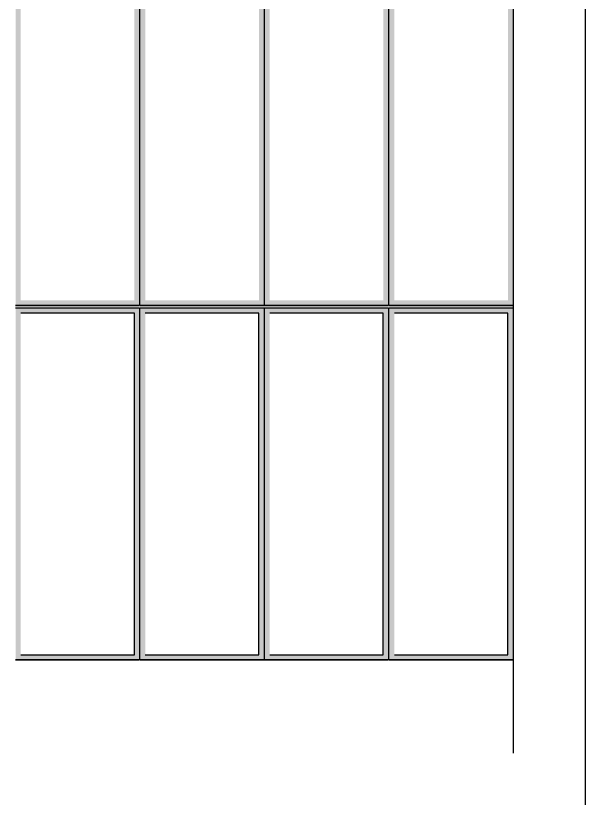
# Model space of a CAD drawing. Header units: inches. Extents: x 2620 to 4317, y 1826 to 2873.
# Drawn here: x 3398.66 to 3426.25, y 2243.8 to 2281.69 of the extents above; entities that cross this region are included whole.
import ezdxf

# ---------------------------------------------------------------- set-up
doc = ezdxf.new("R2010")
doc.units = ezdxf.units.IN
doc.header["$MEASUREMENT"] = 0
doc.linetypes.add('ACAD_ISO02W100', pattern=[15, 12, -3])

msp = doc.modelspace()

# ---------------------------------------------------------------- hatches: boundary and pattern name
h = msp.add_hatch(color=256)
h.dxf.hatch_style = 1
h.set_gradient(color1=(242, 103, 34), color2=(248, 153, 30), tint=1)
h.paths.add_polyline_path([(3404.66033, 2284.6982), (3398.66033, 2284.6982), (3398.66033, 2267.6582), (3404.66033, 2267.6582)])
h.paths.add_polyline_path([(3404.41033, 2267.9082), (3398.91033, 2267.9082), (3398.91033, 2284.4482), (3404.41033, 2284.4482)], flags=16)
h = msp.add_hatch(color=256)
h.dxf.hatch_style = 1
h.set_gradient(color1=(242, 103, 34), color2=(248, 153, 30), tint=1)
h.paths.add_polyline_path([(3410.6877, 2284.6982), (3404.6877, 2284.6982), (3404.6877, 2267.6582), (3410.6877, 2267.6582)])
h.paths.add_polyline_path([(3410.4377, 2267.9082), (3404.9377, 2267.9082), (3404.9377, 2284.4482), (3410.4377, 2284.4482)], flags=16)
h = msp.add_hatch(color=256)
h.dxf.hatch_style = 1
h.set_gradient(color1=(242, 103, 34), color2=(248, 153, 30), tint=1)
h.paths.add_polyline_path([(3416.71506, 2284.6982), (3410.71506, 2284.6982), (3410.71506, 2267.6582), (3416.71506, 2267.6582)])
h.paths.add_polyline_path([(3416.46506, 2267.9082), (3410.96506, 2267.9082), (3410.96506, 2284.4482), (3416.46506, 2284.4482)], flags=16)
h = msp.add_hatch(color=256)
h.dxf.hatch_style = 1
h.set_gradient(color1=(242, 103, 34), color2=(248, 153, 30), tint=1)
h.paths.add_polyline_path([(3422.74991, 2284.6982), (3416.74991, 2284.6982), (3416.74991, 2267.6582), (3422.74991, 2267.6582)])
h.paths.add_polyline_path([(3422.49991, 2267.9082), (3416.99991, 2267.9082), (3416.99991, 2284.4482), (3422.49991, 2284.4482)], flags=16)
h = msp.add_hatch(color=256)
h.dxf.hatch_style = 1
h.set_gradient(color1=(242, 103, 34), color2=(248, 153, 30), tint=1)
h.paths.add_polyline_path([(3404.66033, 2267.54574), (3398.66033, 2267.54574), (3398.66033, 2250.50574), (3404.66033, 2250.50574)])
h.paths.add_polyline_path([(3404.41033, 2250.75574), (3398.91033, 2250.75574), (3398.91033, 2267.29574), (3404.41033, 2267.29574)], flags=16)
h = msp.add_hatch(color=256)
h.dxf.hatch_style = 1
h.set_gradient(color1=(242, 103, 34), color2=(248, 153, 30), tint=1)
h.paths.add_polyline_path([(3410.6877, 2267.54574), (3404.6877, 2267.54574), (3404.6877, 2250.50574), (3410.6877, 2250.50574)])
h.paths.add_polyline_path([(3410.4377, 2250.75574), (3404.9377, 2250.75574), (3404.9377, 2267.29574), (3410.4377, 2267.29574)], flags=16)
h = msp.add_hatch(color=256)
h.dxf.hatch_style = 1
h.set_gradient(color1=(242, 103, 34), color2=(248, 153, 30), tint=1)
h.paths.add_polyline_path([(3416.71506, 2267.54574), (3410.71506, 2267.54574), (3410.71506, 2250.50574), (3416.71506, 2250.50574)])
h.paths.add_polyline_path([(3416.46506, 2250.75574), (3410.96506, 2250.75574), (3410.96506, 2267.29574), (3416.46506, 2267.29574)], flags=16)
h = msp.add_hatch(color=256)
h.dxf.hatch_style = 1
h.set_gradient(color1=(242, 103, 34), color2=(248, 153, 30), tint=1)
h.paths.add_polyline_path([(3422.74991, 2267.54574), (3416.74991, 2267.54574), (3416.74991, 2250.50574), (3422.74991, 2250.50574)])
h.paths.add_polyline_path([(3422.49991, 2250.75574), (3416.99991, 2250.75574), (3416.99991, 2267.29574), (3422.49991, 2267.29574)], flags=16)

# ---------------------------------------------------------------- linework, layer by layer
at = {"linetype": 'ACAD_ISO02W100'}
msp.add_line((3422.74991, 2662.99441), (3422.74991, 2194.99441), dxfattribs=at)
for p, q in [((3426.24991, 2194.99441), (3426.24991, 2662.99441)), ((3404.66033, 2284.6982), (3404.66033, 2267.6582)), ((3410.6877, 2284.6982), (3410.6877, 2267.6582)), ((3416.71506, 2284.6982), (3416.71506, 2267.6582)), ((3422.74991, 2284.6982), (3422.74991, 2267.6582)), ((3398.66033, 2267.6582), (3404.66033, 2267.6582)), ((3404.66033, 2267.6582), (3398.66033, 2267.6582)), ((3398.66033, 2267.54574), (3404.66033, 2267.54574)), ((3398.91033, 2267.6582), (3404.66033, 2267.6582)), ((3398.91033, 2267.54574), (3404.66033, 2267.54574)), ((3404.66033, 2267.54574), (3404.66033, 2250.50574)), ((3404.6877, 2267.6582), (3410.6877, 2267.6582)), ((3410.6877, 2267.6582), (3404.6877, 2267.6582)), ((3404.6877, 2267.54574), (3410.6877, 2267.54574)), ((3404.9377, 2267.6582), (3410.6877, 2267.6582)), ((3404.9377, 2267.54574), (3410.6877, 2267.54574)), ((3410.6877, 2267.54574), (3410.6877, 2250.50574)), ((3410.71506, 2267.6582), (3416.71506, 2267.6582)), ((3416.71506, 2267.6582), (3410.71506, 2267.6582)), ((3410.71506, 2267.54574), (3416.71506, 2267.54574)), ((3410.96506, 2267.6582), (3416.71506, 2267.6582)), ((3410.96506, 2267.54574), (3416.71506, 2267.54574)), ((3416.71506, 2267.54574), (3416.71506, 2250.50574)), ((3416.74991, 2267.6582), (3422.74991, 2267.6582)), ((3422.74991, 2267.6582), (3416.74991, 2267.6582)), ((3416.74991, 2267.54574), (3422.74991, 2267.54574)), ((3416.99991, 2267.6582), (3422.74991, 2267.6582)), ((3416.99991, 2267.54574), (3422.74991, 2267.54574)), ((3422.74991, 2267.54574), (3422.74991, 2250.50574)), ((3404.41033, 2267.29574), (3398.91033, 2267.29574)), ((3404.41033, 2250.75574), (3404.41033, 2267.29574)), ((3410.4377, 2267.29574), (3404.9377, 2267.29574)), ((3410.4377, 2250.75574), (3410.4377, 2267.29574)), ((3416.46506, 2267.29574), (3410.96506, 2267.29574)), ((3416.46506, 2250.75574), (3416.46506, 2267.29574)), ((3422.49991, 2267.29574), (3416.99991, 2267.29574)), ((3422.49991, 2250.75574), (3422.49991, 2267.29574)), ((3398.91033, 2250.75574), (3404.41033, 2250.75574)), ((3404.9377, 2250.75574), (3410.4377, 2250.75574)), ((3410.96506, 2250.75574), (3416.46506, 2250.75574)), ((3416.99991, 2250.75574), (3422.49991, 2250.75574)), ((3398.66033, 2250.50574), (3404.66033, 2250.50574)), ((3404.66033, 2250.50574), (3398.66033, 2250.50574)), ((3398.91033, 2250.50574), (3404.66033, 2250.50574)), ((3404.6877, 2250.50574), (3410.6877, 2250.50574)), ((3410.6877, 2250.50574), (3404.6877, 2250.50574)), ((3404.9377, 2250.50574), (3410.6877, 2250.50574)), ((3410.71506, 2250.50574), (3416.71506, 2250.50574)), ((3416.71506, 2250.50574), (3410.71506, 2250.50574)), ((3410.96506, 2250.50574), (3416.71506, 2250.50574)), ((3416.74991, 2250.50574), (3422.74991, 2250.50574)), ((3422.74991, 2250.50574), (3416.74991, 2250.50574)), ((3416.99991, 2250.50574), (3422.74991, 2250.50574)), ((3426.24991, 2194.99441), (3426.24991, 2250.07441))]:
    msp.add_line(p, q)

doc.saveas('drawing.dxf')
